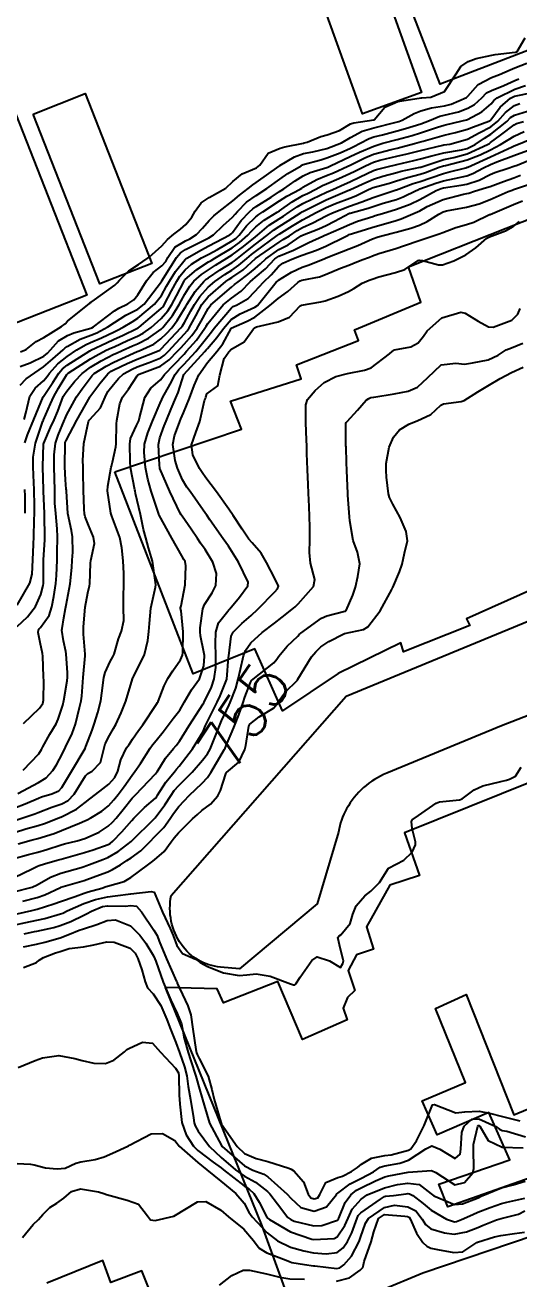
# Model space of a CAD drawing. Header units: metres. Extents: x 307586 to 320046, y 7427249 to 7434250.
# Drawn here: x 315848.6 to 315890.8, y 7432436.7 to 7432544 of the extents above; entities that cross this region are included whole.
import ezdxf
from ezdxf.enums import TextEntityAlignment as Align

# ---------------------------------------------------------------- set-up
doc = ezdxf.new("R2010")
doc.units = ezdxf.units.M
doc.header["$MEASUREMENT"] = 0
for name, color, linetype in [('Cotas', 45, 'Continuous'), ('Curvas de Nivel 1m', 11, 'Continuous'), ('Curvas de Nivel 5m', 15, 'Continuous'), ('Edificações', 30, 'Continuous'), ('Vias Primárias', 230, 'Continuous')]:
    doc.layers.add(name, color=color, linetype=linetype)
doc.styles.add('Style-STANDARD', font='STANDARD.shx')

msp = doc.modelspace()

# ---------------------------------------------------------------- linework, layer by layer
at = {"layer": 'Curvas de Nivel 1m', "flags": 128}
for points, elevation in [([(315848.16, 7432516.02), (315848.66, 7432516.24), (315849.5, 7432516.91), (315850.18, 7432517.25), (315850.77, 7432517.62), (315851.68, 7432518.21), (315851.98, 7432518.42), (315852.2, 7432518.65), (315854.06, 7432520.18), (315854.14, 7432520.25), (315854.21, 7432520.29), (315854.51, 7432520.47), (315856.23, 7432521.75), (315856.44, 7432521.94), (315856.63, 7432522.15), (315857.43, 7432522.95), (315858.25, 7432523.51), (315858.62, 7432523.76), (315859.18, 7432524.12), (315860.27, 7432525.11), (315860.74, 7432525.63), (315861.28, 7432526.09), (315861.86, 7432526.52), (315862.3, 7432526.93), (315862.82, 7432527.56), (315863.12, 7432528.07), (315863.61, 7432528.78), (315864.32, 7432529.25), (315865.73, 7432530.04), (315866.34, 7432530.6), (315867.12, 7432531.25), (315868.35, 7432531.78), (315868.63, 7432532.01), (315869.34, 7432533.02), (315870.38, 7432533.46), (315870.79, 7432533.56), (315872.38, 7432533.9), (315872.43, 7432533.91), (315872.69, 7432533.96), (315873.86, 7432534.47), (315874.39, 7432534.61), (315875.44, 7432534.97), (315876.4, 7432535.54), (315876.67, 7432535.64), (315878.4, 7432535.89), (315878.42, 7432535.89), (315879.34, 7432536.96), (315880.43, 7432537.44), (315880.77, 7432537.51), (315882.43, 7432537.77), (315882.5, 7432537.78), (315883.26, 7432537.83), (315884.44, 7432538.32), (315885.43, 7432539.81), (315885.83, 7432540.44), (315886.47, 7432540.88), (315887.13, 7432541.13), (315888.48, 7432541.43), (315888.77, 7432541.47), (315890.48, 7432541.67), (315890.54, 7432541.68), (315890.64, 7432541.74), (315891.33, 7432542.89)], 738), ([(315848.15, 7432514.78), (315848.99, 7432515.08), (315850.16, 7432515.67), (315850.47, 7432515.91), (315850.74, 7432516.21), (315851.43, 7432516.96), (315852.18, 7432517.43), (315852.73, 7432517.65), (315854.19, 7432518.05), (315854.28, 7432518.08), (315854.42, 7432518.17), (315856.21, 7432519.55), (315856.58, 7432519.77), (315857.36, 7432520.14), (315857.86, 7432520.49), (315858.22, 7432520.91), (315858.96, 7432522.12), (315859.52, 7432522.83), (315860.25, 7432523.39), (315860.59, 7432523.76), (315860.78, 7432524.09), (315861.36, 7432525), (315862.28, 7432525.54), (315862.65, 7432525.7), (315863.23, 7432526.07), (315863.75, 7432526.6), (315864.3, 7432527.26), (315864.7, 7432527.67), (315865.17, 7432528.05), (315866.32, 7432528.95), (315866.9, 7432529.45), (315867.64, 7432530.02), (315868.04, 7432530.31), (315868.34, 7432530.51), (315870.3, 7432531.93), (315870.35, 7432531.97), (315871.6, 7432532.73), (315872.37, 7432533), (315873.16, 7432533.16), (315874.38, 7432533.44), (315875.62, 7432533.92), (315876.39, 7432534.38), (315877.38, 7432534.91), (315878.4, 7432535.21), (315880.19, 7432535.65), (315880.4, 7432535.71), (315880.52, 7432535.74), (315880.81, 7432535.86), (315881.84, 7432536.42), (315882.42, 7432536.65), (315883.33, 7432536.92), (315884.42, 7432537.09), (315885.01, 7432537.23), (315886.3, 7432537.79), (315886.43, 7432537.91), (315887.3, 7432538.92), (315888.45, 7432539.51), (315889.14, 7432539.76), (315890.05, 7432540.16), (315890.46, 7432540.32), (315891.47, 7432540.73)], 739), ([(315848.48, 7432510.24), (315848.64, 7432510.79), (315848.98, 7432512.24), (315849.42, 7432512.93), (315850.13, 7432513.55), (315850.44, 7432513.92), (315850.65, 7432514.21), (315851.36, 7432515), (315852.16, 7432515.64), (315852.98, 7432516.19), (315853.72, 7432516.63), (315854.17, 7432516.83), (315855.11, 7432517.23), (315856.19, 7432517.75), (315856.46, 7432517.88), (315856.96, 7432518.14), (315857.73, 7432518.6), (315858.2, 7432518.91), (315859.63, 7432520.11), (315860.22, 7432520.86), (315860.67, 7432521.66), (315860.9, 7432522.09), (315861.42, 7432522.91), (315862.26, 7432523.94), (315862.33, 7432524.01), (315862.44, 7432524.08), (315863.59, 7432524.74), (315864.27, 7432525.1), (315866.07, 7432526.03), (315866.2, 7432526.12), (315866.29, 7432526.23), (315867.05, 7432527.27), (315867.75, 7432528.02), (315868.05, 7432528.28), (315868.32, 7432528.48), (315869.61, 7432529.27), (315870.33, 7432529.75), (315870.47, 7432529.84), (315870.69, 7432529.98), (315871.65, 7432530.66), (315872.34, 7432531.1), (315872.93, 7432531.37), (315874.36, 7432531.8), (315874.46, 7432531.84), (315874.67, 7432531.94), (315876.37, 7432532.75), (315877.16, 7432533.12), (315878.38, 7432533.64), (315879.15, 7432533.88), (315880.39, 7432534.2), (315881.68, 7432534.55), (315882.39, 7432534.78), (315883.83, 7432535.26), (315884.4, 7432535.43), (315885.95, 7432535.8), (315886.31, 7432535.88), (315886.4, 7432535.92), (315887.63, 7432536.56), (315888.43, 7432537.26), (315888.66, 7432537.53), (315888.95, 7432537.76), (315890.44, 7432538.5), (315891.37, 7432538.81)], 741), ([(315848.53, 7432508.24), (315848.77, 7432508.93), (315849.31, 7432510.23), (315850.11, 7432512.18), (315850.13, 7432512.21), (315850.93, 7432513.42), (315851.44, 7432514.21), (315851.77, 7432514.59), (315852.15, 7432514.89), (315854.1, 7432516.11), (315854.16, 7432516.15), (315854.2, 7432516.17), (315855.53, 7432516.8), (315856.18, 7432517.11), (315856.89, 7432517.43), (315858.19, 7432518.05), (315858.24, 7432518.08), (315858.32, 7432518.13), (315860.21, 7432519.73), (315860.39, 7432519.92), (315860.49, 7432520.1), (315861.08, 7432521.24), (315861.53, 7432522.09), (315861.8, 7432522.52), (315862.25, 7432523.05), (315862.8, 7432523.53), (315863.66, 7432524.07), (315864.05, 7432524.28), (315864.27, 7432524.4), (315865.01, 7432524.79), (315866.28, 7432525.52), (315866.58, 7432525.73), (315866.87, 7432526.02), (315867.51, 7432526.81), (315868.31, 7432527.59), (315868.55, 7432527.77), (315868.9, 7432528), (315870.32, 7432528.94), (315870.95, 7432529.35), (315872.09, 7432529.96), (315872.24, 7432530.05), (315872.33, 7432530.11), (315873.5, 7432530.79), (315874.35, 7432531.13), (315874.93, 7432531.35), (315876.17, 7432531.91), (315876.36, 7432532.01), (315877.63, 7432532.64), (315878.37, 7432532.94), (315879.86, 7432533.35), (315880.38, 7432533.47), (315880.69, 7432533.55), (315881.87, 7432533.85), (315882.27, 7432533.96), (315882.38, 7432533.99), (315882.61, 7432534.06), (315884.39, 7432534.57), (315885.38, 7432534.79), (315886.4, 7432535.08), (315886.9, 7432535.29), (315888.22, 7432535.77), (315888.35, 7432535.82), (315888.4, 7432535.88), (315889.2, 7432536.98), (315890.09, 7432537.75), (315890.43, 7432537.9), (315891.95, 7432538.21)], 742), ([(315847.88, 7432492.52), (315848.78, 7432493.35), (315849.46, 7432494.23), (315849.91, 7432495.26), (315850.11, 7432496.03), (315850.14, 7432496.22), (315850.13, 7432498.04), (315850.14, 7432498.22), (315850.24, 7432499.95), (315850.25, 7432500.22), (315850.23, 7432501.98), (315850.22, 7432502.22), (315850.15, 7432504.09), (315850.15, 7432504.22), (315850.08, 7432506.18), (315850.08, 7432506.22), (315850.15, 7432508.14), (315850.17, 7432508.22), (315850.75, 7432509.55), (315851.04, 7432510.21), (315851.35, 7432510.96), (315851.83, 7432512.2), (315851.93, 7432512.39), (315852.12, 7432512.67), (315852.81, 7432513.51), (315853.44, 7432514.18), (315854.15, 7432514.71), (315855.07, 7432515.25), (315856.16, 7432515.82), (315856.38, 7432515.92), (315856.86, 7432516.14), (315857.76, 7432516.54), (315858.17, 7432516.72), (315859.11, 7432517.19), (315860.19, 7432517.96), (315860.26, 7432518.03), (315860.33, 7432518.1), (315861.16, 7432519.13), (315861.75, 7432520.08), (315861.91, 7432520.39), (315862.22, 7432520.98), (315862.64, 7432521.66), (315862.99, 7432522.07), (315863.66, 7432522.65), (315864.25, 7432523.06), (315864.86, 7432523.44), (315865.82, 7432524.04), (315866.27, 7432524.32), (315867.24, 7432525.05), (315868.28, 7432525.88), (315868.43, 7432526.01), (315869.43, 7432526.86), (315870.3, 7432527.42), (315870.65, 7432527.63), (315871.15, 7432527.97), (315871.83, 7432528.45), (315872.32, 7432528.73), (315873.15, 7432529.13), (315874.33, 7432529.69), (315874.87, 7432529.93), (315875.88, 7432530.38), (315876.34, 7432530.59), (315877.23, 7432531.02), (315878.36, 7432531.55), (315878.61, 7432531.64), (315879.53, 7432531.87), (315880.37, 7432532.07), (315881.81, 7432532.4), (315882.37, 7432532.54), (315883.36, 7432532.81), (315884.38, 7432533.07), (315885.89, 7432533.31), (315886.38, 7432533.44), (315887.05, 7432533.78), (315887.85, 7432534.31), (315888.39, 7432534.66), (315889.76, 7432535.75), (315890.09, 7432536.07), (315890.41, 7432536.29), (315891.53, 7432536.62)], 744), ([(315847.9, 7432494.34), (315848.96, 7432496.23), (315849.17, 7432497), (315849.22, 7432498.23), (315849.28, 7432499.54), (315849.31, 7432500.23), (315849.35, 7432501.59), (315849.37, 7432502.23), (315849.37, 7432502.86), (315849.34, 7432504.23), (315849.29, 7432505.48), (315849.26, 7432506.23), (315849.26, 7432507.02), (315849.45, 7432508.23), (315850.09, 7432510.09), (315850.13, 7432510.18), (315850.15, 7432510.22), (315850.73, 7432511.59), (315851.02, 7432512.21), (315851.42, 7432512.91), (315852.14, 7432514.09), (315852.19, 7432514.15), (315852.24, 7432514.2), (315854.16, 7432515.43), (315854.62, 7432515.7), (315855.51, 7432516.16), (315855.95, 7432516.37), (315856.17, 7432516.47), (315857.32, 7432516.99), (315858.18, 7432517.38), (315858.67, 7432517.64), (315859.34, 7432518.11), (315860.2, 7432518.87), (315860.77, 7432519.53), (315861.12, 7432520.09), (315861.5, 7432520.81), (315862.16, 7432522.08), (315862.19, 7432522.13), (315862.23, 7432522.18), (315863.25, 7432523.07), (315864.26, 7432523.72), (315864.47, 7432523.85), (315864.8, 7432524.05), (315866.27, 7432524.94), (315866.91, 7432525.39), (315867.61, 7432526.02), (315867.94, 7432526.37), (315868.29, 7432526.73), (315869.01, 7432527.3), (315870.13, 7432527.98), (315870.31, 7432528.1), (315871.41, 7432528.88), (315872.33, 7432529.4), (315872.71, 7432529.58), (315873.42, 7432529.95), (315874.01, 7432530.27), (315874.34, 7432530.41), (315875.4, 7432530.87), (315876.35, 7432531.3), (315876.77, 7432531.5), (315877.57, 7432531.9), (315878.1, 7432532.16), (315878.37, 7432532.27), (315878.91, 7432532.42), (315880.37, 7432532.77), (315881.25, 7432532.98), (315882.38, 7432533.25), (315884.29, 7432533.73), (315884.38, 7432533.75), (315884.9, 7432533.81), (315886.39, 7432534.23), (315887.41, 7432534.77), (315888.4, 7432535.29), (315888.99, 7432535.76), (315889.66, 7432536.51), (315890.42, 7432537.11), (315890.88, 7432537.28)], 743), ([(315848.4, 7432480.24), (315849.75, 7432481.63), (315849.97, 7432482), (315850.09, 7432482.22), (315850.67, 7432483.31), (315851.21, 7432484.21), (315851.4, 7432484.59), (315851.8, 7432485.81), (315851.89, 7432486.2), (315852.15, 7432487.87), (315852.19, 7432488.19), (315852.19, 7432488.55), (315852.08, 7432490.2), (315852.06, 7432490.4), (315851.86, 7432491.3), (315851.71, 7432492.2), (315851.73, 7432492.35), (315851.89, 7432493.26), (315852.02, 7432494.08), (315852.04, 7432494.2), (315852.07, 7432494.36), (315852.42, 7432496.19), (315852.56, 7432497.57), (315852.6, 7432498.19), (315852.65, 7432498.88), (315852.62, 7432500.19), (315852.52, 7432500.73), (315852.23, 7432502.2), (315852.1, 7432504.12), (315852.1, 7432504.2), (315852.09, 7432504.27), (315852.03, 7432505.07), (315851.97, 7432506.2), (315851.97, 7432506.28), (315851.99, 7432508.2), (315852, 7432508.27), (315852.08, 7432508.43), (315852.99, 7432510.19), (315854.09, 7432512.15), (315854.1, 7432512.17), (315854.97, 7432513.33), (315855.63, 7432514.16), (315855.92, 7432514.38), (315856.15, 7432514.49), (315857.28, 7432515.02), (315858.16, 7432515.4), (315859.9, 7432516.1), (315860.08, 7432516.18), (315860.17, 7432516.25), (315861.07, 7432517.2), (315861.89, 7432518.08), (315862.02, 7432518.25), (315862.2, 7432518.54), (315862.75, 7432519.53), (315863.04, 7432520.07), (315863.5, 7432520.78), (315864.23, 7432521.57), (315864.8, 7432522.05), (315865.64, 7432522.64), (315866.25, 7432523.03), (315866.84, 7432523.44), (315867.52, 7432524.02), (315867.93, 7432524.35), (315868.27, 7432524.62), (315870.13, 7432525.98), (315870.22, 7432526.05), (315870.28, 7432526.09), (315871.44, 7432526.82), (315872.3, 7432527.34), (315872.71, 7432527.55), (315873.46, 7432527.95), (315874.02, 7432528.24), (315874.32, 7432528.38), (315875.12, 7432528.73), (315876.33, 7432529.19), (315876.84, 7432529.39), (315877.88, 7432529.89), (315878.18, 7432530.04), (315878.34, 7432530.1), (315879.74, 7432530.47), (315880.34, 7432530.65), (315881.26, 7432530.94), (315882.35, 7432531.23), (315882.82, 7432531.37), (315883.99, 7432531.82), (315884.36, 7432531.95), (315884.53, 7432531.99), (315886.37, 7432532.45), (315887.48, 7432532.88), (315888.38, 7432533.31), (315889.22, 7432533.76), (315890.39, 7432534.49), (315891.24, 7432534.89)], 746), ([(315847.69, 7432477.01), (315848.58, 7432477.35), (315849.71, 7432477.84), (315849.98, 7432477.94), (315850.85, 7432478.21), (315851.45, 7432478.47), (315851.72, 7432478.76), (315852.57, 7432480.19), (315853.69, 7432482.1), (315853.72, 7432482.17), (315853.73, 7432482.19), (315853.75, 7432482.25), (315854.29, 7432483.65), (315854.48, 7432484.16), (315854.78, 7432485.18), (315855.03, 7432486.16), (315855.14, 7432486.83), (315855.29, 7432488.16), (315855.4, 7432488.59), (315855.85, 7432489.52), (315856.08, 7432489.92), (315856.18, 7432490.15), (315856.55, 7432491.46), (315856.81, 7432492.14), (315857, 7432493.03), (315856.97, 7432494.14), (315856.97, 7432495.08), (315857, 7432496.14), (315857.01, 7432497.07), (315856.96, 7432498.14), (315856.84, 7432499.26), (315856.66, 7432500.14), (315855.99, 7432501.98), (315855.93, 7432502.15), (315855.9, 7432502.24), (315855.62, 7432504.15), (315855.63, 7432504.55), (315855.92, 7432506.15), (315855.95, 7432506.25), (315856.05, 7432506.6), (315856.33, 7432507.89), (315856.35, 7432508.15), (315856.37, 7432509.87), (315856.4, 7432510.15), (315856.66, 7432511.59), (315856.89, 7432512.14), (315857.41, 7432512.85), (315858.14, 7432513.99), (315858.2, 7432514.07), (315858.32, 7432514.13), (315860.15, 7432514.81), (315860.89, 7432515.35), (315861.6, 7432516.09), (315861.87, 7432516.38), (315862.17, 7432516.7), (315862.82, 7432517.44), (315863.27, 7432518.07), (315863.61, 7432518.66), (315864.21, 7432519.75), (315864.46, 7432520.06), (315866.23, 7432521.57), (315866.48, 7432521.78), (315866.79, 7432522.02), (315867.61, 7432522.65), (315868.25, 7432523.16), (315868.7, 7432523.56), (315869.16, 7432524), (315870.27, 7432524.78), (315871.05, 7432525.2), (315872.18, 7432525.96), (315872.24, 7432526), (315872.28, 7432526.02), (315873.68, 7432526.56), (315874.3, 7432526.83), (315875.03, 7432527.2), (315876.31, 7432527.89), (315876.37, 7432527.91), (315877.9, 7432528.32), (315878.32, 7432528.46), (315879.18, 7432528.74), (315880.33, 7432529.08), (315880.89, 7432529.29), (315882.02, 7432529.84), (315882.24, 7432529.93), (315882.33, 7432529.97), (315883.7, 7432530.47), (315884.35, 7432530.66), (315885.3, 7432530.86), (315886.35, 7432531.09), (315886.86, 7432531.28), (315887.78, 7432531.78), (315888.37, 7432532.07), (315888.9, 7432532.29), (315890.37, 7432532.82), (315892.16, 7432533.5)], 748), ([(315847.95, 7432478.25), (315849.72, 7432479.19), (315850.36, 7432479.58), (315850.95, 7432480.21), (315851.24, 7432480.7), (315851.75, 7432481.65), (315852.03, 7432482.2), (315852.59, 7432483.37), (315852.88, 7432484.18), (315853.23, 7432485.61), (315853.35, 7432486.18), (315853.41, 7432486.57), (315853.54, 7432488.17), (315853.7, 7432490.02), (315853.71, 7432490.17), (315853.57, 7432491.87), (315853.55, 7432492.17), (315853.56, 7432492.49), (315853.71, 7432494.17), (315853.92, 7432495.41), (315854.08, 7432496.01), (315854.11, 7432496.17), (315854.16, 7432497.96), (315854.19, 7432498.17), (315854.5, 7432499.63), (315854.42, 7432500.17), (315853.98, 7432501.21), (315853.71, 7432501.9), (315853.65, 7432502.18), (315853.62, 7432502.56), (315853.55, 7432504.18), (315853.54, 7432505.68), (315853.53, 7432506.18), (315853.51, 7432506.72), (315853.6, 7432508.18), (315853.99, 7432510.07), (315854.03, 7432510.17), (315854.09, 7432510.25), (315855.02, 7432511.25), (315855.41, 7432512.16), (315855.65, 7432512.63), (315856.13, 7432513.25), (315856.54, 7432513.74), (315856.98, 7432514.14), (315857.72, 7432514.56), (315858.15, 7432514.75), (315859.17, 7432515.13), (315860.16, 7432515.52), (315860.5, 7432515.76), (315860.82, 7432516.09), (315861.47, 7432516.79), (315862.19, 7432517.56), (315862.43, 7432517.84), (315862.6, 7432518.08), (315863.18, 7432519.1), (315863.69, 7432520.07), (315863.9, 7432520.38), (315864.22, 7432520.73), (315865.74, 7432522.04), (315866.03, 7432522.24), (315866.24, 7432522.38), (315867.21, 7432523.06), (315868.26, 7432524.01), (315870.28, 7432525.41), (315870.63, 7432525.63), (315871.17, 7432525.97), (315871.84, 7432526.41), (315872.29, 7432526.66), (315873.18, 7432527.07), (315874.31, 7432527.66), (315874.49, 7432527.76), (315874.85, 7432527.93), (315876.32, 7432528.5), (315877.35, 7432528.87), (315878.33, 7432529.24), (315880.2, 7432529.86), (315880.3, 7432529.89), (315880.33, 7432529.9), (315881.76, 7432530.43), (315882.34, 7432530.61), (315883.26, 7432530.92), (315884.36, 7432531.3), (315884.76, 7432531.41), (315886.25, 7432531.79), (315886.36, 7432531.82), (315886.42, 7432531.84), (315888.37, 7432532.71), (315890.21, 7432533.57), (315890.38, 7432533.65), (315890.61, 7432533.74), (315891.87, 7432534.25)], 747), ([(315847.68, 7432475.93), (315848.62, 7432476.24), (315849.41, 7432476.5), (315849.69, 7432476.62), (315850.84, 7432477.06), (315851.7, 7432477.36), (315852.25, 7432477.64), (315852.76, 7432478.18), (315853.73, 7432479.74), (315853.93, 7432479.96), (315854.3, 7432480.16), (315855.02, 7432480.88), (315855.33, 7432482.15), (315855.42, 7432482.49), (315855.77, 7432483.2), (315856.12, 7432483.8), (315856.32, 7432484.14), (315856.79, 7432485.15), (315857.17, 7432486.14), (315857.32, 7432486.63), (315857.78, 7432488.13), (315857.8, 7432488.16), (315857.83, 7432488.22), (315858.78, 7432490.12), (315859.07, 7432491.32), (315859.16, 7432492.11), (315859.2, 7432492.79), (315859.33, 7432494.11), (315859.71, 7432495.9), (315859.74, 7432496.1), (315859.73, 7432496.3), (315859.46, 7432498.11), (315859.12, 7432499.27), (315858.88, 7432500.12), (315858.7, 7432500.84), (315858.42, 7432502.12), (315858.02, 7432503.91), (315857.97, 7432504.13), (315857.95, 7432504.21), (315857.57, 7432506.13), (315857.54, 7432506.65), (315857.53, 7432508.14), (315857.59, 7432508.62), (315858.09, 7432509.72), (315858.28, 7432510.13), (315858.36, 7432510.39), (315858.8, 7432512.12), (315859.32, 7432512.92), (315860.14, 7432513.64), (315860.34, 7432513.9), (315860.48, 7432514.1), (315861.3, 7432514.94), (315862.16, 7432515.84), (315862.38, 7432516.08), (315863.21, 7432517.04), (315863.95, 7432518.06), (315864.04, 7432518.22), (315864.2, 7432518.46), (315865.51, 7432520.04), (315866.22, 7432520.63), (315867.03, 7432521.22), (315867.8, 7432522.01), (315868.03, 7432522.22), (315868.24, 7432522.38), (315869.13, 7432523.12), (315869.91, 7432523.99), (315870.27, 7432524.23), (315871.51, 7432524.73), (315872.27, 7432525.11), (315872.84, 7432525.39), (315874.04, 7432525.94), (315874.21, 7432526.01), (315874.28, 7432526.05), (315875.6, 7432526.62), (315876.3, 7432526.94), (315877, 7432527.2), (315878.31, 7432527.62), (315878.51, 7432527.69), (315879.14, 7432527.88), (315880.32, 7432528.24), (315881.5, 7432528.67), (315882.33, 7432529.08), (315883.71, 7432529.83), (315884.14, 7432530.02), (315884.34, 7432530.06), (315885.86, 7432530.28), (315886.34, 7432530.37), (315887.41, 7432530.72), (315888.35, 7432531.2), (315888.75, 7432531.38), (315889.87, 7432531.75), (315890.36, 7432531.91), (315890.64, 7432532.01), (315892.37, 7432532.72)], 749), ([(315847.98, 7432473.93), (315849.07, 7432474.23), (315849.66, 7432474.4), (315851.05, 7432474.82), (315851.67, 7432475.06), (315853.21, 7432475.71), (315853.68, 7432475.89), (315853.87, 7432475.98), (315854.2, 7432476.16), (315855.12, 7432476.73), (315855.7, 7432477.19), (315856.16, 7432477.69), (315856.52, 7432478.14), (315857.03, 7432478.83), (315857.73, 7432479.82), (315857.96, 7432480.13), (315858.42, 7432480.8), (315859.26, 7432482.11), (315859.46, 7432482.4), (315859.76, 7432482.77), (315860.36, 7432483.51), (315860.81, 7432484.09), (315861.23, 7432484.65), (315861.8, 7432485.36), (315862.21, 7432486.07), (315862.79, 7432487.1), (315863.47, 7432488.06), (315863.84, 7432489.16), (315863.9, 7432490), (315863.9, 7432490.05), (315863.86, 7432490.32), (315863.56, 7432491.74), (315863.53, 7432492.06), (315863.53, 7432492.4), (315863.77, 7432494.05), (315863.91, 7432494.4), (315864.56, 7432495.4), (315864.88, 7432496.04), (315864.93, 7432497.05), (315864.61, 7432498.04), (315863.96, 7432499.11), (315863.57, 7432499.65), (315863.3, 7432500.06), (315862.76, 7432500.85), (315861.99, 7432501.96), (315861.92, 7432502.08), (315861.84, 7432502.24), (315860.94, 7432504.09), (315860.1, 7432506.05), (315860.08, 7432506.1), (315860.05, 7432506.33), (315859.97, 7432508.1), (315860.08, 7432508.68), (315860.47, 7432509.71), (315860.63, 7432510.09), (315861.06, 7432511.14), (315861.46, 7432512.09), (315861.65, 7432512.55), (315862.14, 7432514.08), (315863.94, 7432516.06), (315864.04, 7432516.19), (315864.17, 7432516.33), (315864.97, 7432517.26), (315865.52, 7432518.04), (315866.2, 7432518.81), (315866.95, 7432519.28), (315868.21, 7432519.84), (315868.44, 7432520.01), (315869.36, 7432521.13), (315870.05, 7432521.98), (315870.14, 7432522.08), (315870.24, 7432522.16), (315871.36, 7432522.86), (315872.26, 7432523.27), (315872.76, 7432523.45), (315874, 7432523.94), (315874.19, 7432524.01), (315874.26, 7432524.04), (315874.46, 7432524.13), (315876.27, 7432524.84), (315877.03, 7432525.14), (315878.28, 7432525.7), (315878.77, 7432525.88), (315879.97, 7432526.19), (315880.29, 7432526.27), (315881.54, 7432526.6), (315882.3, 7432526.87), (315882.96, 7432527.18), (315883.94, 7432527.82), (315884.31, 7432528.02), (315884.6, 7432528.1), (315886.32, 7432528.4), (315887.39, 7432528.71), (315888.33, 7432529.08), (315889.89, 7432529.75), (315890.21, 7432529.87), (315890.34, 7432529.91), (315891.7, 7432530.37)], 751), ([(315847.64, 7432472.67), (315848.86, 7432473.01), (315849.65, 7432473.23), (315850.41, 7432473.45), (315851.66, 7432473.85), (315851.93, 7432473.92), (315853.01, 7432474.18), (315853.67, 7432474.39), (315854.89, 7432474.94), (315855.68, 7432475.44), (315856.05, 7432475.78), (315856.36, 7432476.14), (315856.96, 7432476.87), (315857.71, 7432477.83), (315857.85, 7432477.98), (315858, 7432478.13), (315859.73, 7432479.91), (315859.81, 7432480.02), (315859.86, 7432480.1), (315860.57, 7432481.26), (315861.26, 7432482.08), (315861.49, 7432482.34), (315861.76, 7432482.72), (315862.61, 7432484.07), (315863.8, 7432485.92), (315863.85, 7432486), (315863.87, 7432486.05), (315864.51, 7432487.35), (315864.74, 7432488.04), (315864.87, 7432489.01), (315864.88, 7432490.04), (315864.84, 7432491.06), (315864.87, 7432492.04), (315865.1, 7432492.83), (315865.9, 7432493.85), (315866, 7432493.94), (315866.08, 7432494.03), (315866.89, 7432495.04), (315867.61, 7432496.01), (315867.63, 7432496.31), (315866.82, 7432498.02), (315865.97, 7432499.39), (315865.51, 7432500.03), (315864.37, 7432501.66), (315864.1, 7432502.05), (315864, 7432502.2), (315862.68, 7432504.07), (315862.41, 7432504.46), (315862.03, 7432505.07), (315861.59, 7432506.08), (315861.4, 7432506.74), (315861.2, 7432508.09), (315861.33, 7432508.84), (315861.81, 7432510.08), (315861.89, 7432510.29), (315862.1, 7432510.82), (315862.63, 7432512.07), (315863.03, 7432513.16), (315863.42, 7432514.06), (315864.15, 7432515.12), (315864.97, 7432516.05), (315865.48, 7432516.73), (315866.18, 7432518.03), (315866.19, 7432518.05), (315867.55, 7432518.66), (315868.2, 7432519.01), (315869.5, 7432519.99), (315870.22, 7432520.59), (315871.02, 7432521.18), (315871.9, 7432521.96), (315872.1, 7432522.11), (315872.24, 7432522.16), (315873.73, 7432522.46), (315874.25, 7432522.64), (315875.53, 7432523.19), (315876.26, 7432523.46), (315876.58, 7432523.58), (315877.35, 7432523.9), (315878.02, 7432524.14), (315878.27, 7432524.24), (315878.83, 7432524.44), (315880.27, 7432524.88), (315881, 7432525.12), (315882.28, 7432525.57), (315883.12, 7432525.83), (315883.99, 7432526.12), (315884.29, 7432526.25), (315885.41, 7432526.68), (315886.3, 7432526.92), (315886.95, 7432527.14), (315888.28, 7432527.77), (315888.3, 7432527.78), (315888.33, 7432527.79), (315890.32, 7432528.64), (315891.1, 7432528.95)], 752), ([(315847.62, 7432471.05), (315849.18, 7432471.78), (315849.63, 7432472.01), (315849.78, 7432472.07), (315850.21, 7432472.21), (315851.32, 7432472.52), (315851.64, 7432472.62), (315852.86, 7432472.96), (315853.65, 7432473.18), (315854.39, 7432473.42), (315855.66, 7432473.87), (315855.85, 7432473.96), (315856.06, 7432474.15), (315856.84, 7432474.97), (315857.68, 7432475.94), (315857.86, 7432476.13), (315858.78, 7432477.03), (315859.71, 7432477.85), (315859.83, 7432477.98), (315859.9, 7432478.1), (315860.61, 7432479.2), (315861.33, 7432480.08), (315861.51, 7432480.31), (315861.74, 7432480.58), (315862.89, 7432482.06), (315863.78, 7432483.55), (315863.93, 7432483.9), (315864, 7432484.05), (315864.6, 7432485.24), (315864.99, 7432486.04), (315865.25, 7432486.6), (315865.83, 7432488.03), (315865.97, 7432489.91), (315865.98, 7432490.03), (315866.2, 7432491.69), (315866.36, 7432492.03), (315867.11, 7432492.79), (315867.89, 7432493.47), (315868.48, 7432494), (315869.92, 7432495.48), (315870.16, 7432495.74), (315870.23, 7432495.98), (315869.93, 7432496.64), (315869.22, 7432497.99), (315868.76, 7432498.8), (315867.97, 7432499.7), (315867.71, 7432500.01), (315867.13, 7432500.87), (315866.37, 7432502.03), (315866, 7432502.56), (315864.94, 7432504.04), (315864.03, 7432505.25), (315863.7, 7432505.71), (315863.47, 7432506.06), (315862.92, 7432507.21), (315862.79, 7432508.07), (315863.16, 7432509.14), (315863.52, 7432510.06), (315863.92, 7432511.86), (315863.98, 7432512.05), (315864.01, 7432512.16), (315864.12, 7432512.43), (315865.04, 7432513.13), (315865.22, 7432514.04), (315865.59, 7432515.46), (315866, 7432516.03), (315866.07, 7432516.13), (315866.17, 7432516.23), (315867.29, 7432516.9), (315868.1, 7432518.01), (315868.15, 7432518.05), (315868.19, 7432518.08), (315868.36, 7432518.17), (315870.2, 7432518.59), (315871.17, 7432519), (315872.1, 7432519.96), (315872.16, 7432520.01), (315872.21, 7432520.03), (315873.85, 7432520.31), (315874.22, 7432520.4), (315875.35, 7432520.8), (315876.23, 7432521.2), (315876.69, 7432521.45), (315877.4, 7432521.9), (315877.98, 7432522.16), (315878.25, 7432522.26), (315878.83, 7432522.46), (315880.25, 7432522.82), (315881.04, 7432523.07), (315882.19, 7432523.84), (315882.24, 7432523.86), (315882.26, 7432523.87), (315882.3, 7432523.88), (315882.54, 7432523.84), (315883.91, 7432523.47), (315884.26, 7432523.47), (315885.23, 7432523.81), (315886.27, 7432524.34), (315887.12, 7432524.93), (315888.05, 7432525.77), (315888.21, 7432525.85), (315888.28, 7432525.88), (315889.66, 7432526.38), (315890.3, 7432526.75), (315890.86, 7432527.18)], 753), ([(315847.61, 7432469.82), (315849.18, 7432470.23), (315849.61, 7432470.42), (315850.75, 7432471.08), (315851.63, 7432471.41), (315853.37, 7432471.91), (315853.63, 7432471.99), (315853.76, 7432472.04), (315854.08, 7432472.17), (315855.21, 7432472.59), (315855.64, 7432472.76), (315856.52, 7432473.27), (315857.63, 7432474.13), (315857.65, 7432474.15), (315857.66, 7432474.17), (315859.63, 7432476.1), (315859.66, 7432476.13), (315859.68, 7432476.16), (315860.52, 7432477.27), (315861.05, 7432478.09), (315861.32, 7432478.48), (315861.72, 7432478.93), (315862.85, 7432480.06), (315863.75, 7432481.08), (315864.17, 7432481.63), (315864.4, 7432482.04), (315864.79, 7432483.02), (315865.18, 7432484.04), (315865.36, 7432484.46), (315865.8, 7432485.35), (315866.01, 7432485.82), (315866.1, 7432486.03), (315866.59, 7432487.26), (315866.8, 7432488.02), (315866.98, 7432488.88), (315867.25, 7432490.02), (315867.41, 7432490.47), (315867.86, 7432491.13), (315868.84, 7432492), (315869.89, 7432492.82), (315870.55, 7432493.32), (315871.39, 7432493.97), (315871.66, 7432494.21), (315871.91, 7432494.47), (315873.22, 7432495.94), (315873.33, 7432496.54), (315872.97, 7432497.94), (315872.89, 7432498.87), (315872.92, 7432499.95), (315872.92, 7432501.02), (315872.88, 7432501.95), (315872.85, 7432502.79), (315872.8, 7432503.95), (315872.77, 7432504.69), (315872.72, 7432505.95), (315872.67, 7432507.34), (315872.65, 7432507.95), (315872.63, 7432508.5), (315872.57, 7432509.95), (315872.58, 7432511.49), (315872.73, 7432511.95), (315873.36, 7432512.72), (315874.14, 7432513.41), (315875.14, 7432513.93), (315876.15, 7432514.19), (315877.59, 7432514.45), (315878.15, 7432514.67), (315879.74, 7432515.87), (315879.96, 7432516.07), (315880.17, 7432516.19), (315881.56, 7432516.46), (315882.18, 7432516.8), (315882.64, 7432517.38), (315882.96, 7432517.83), (315884.2, 7432518.95), (315885.84, 7432519.43), (315886.21, 7432519.33), (315887.32, 7432518.66), (315888.2, 7432518.18), (315888.59, 7432518.15), (315890.2, 7432518.73), (315890.69, 7432519.25), (315890.91, 7432519.73)], 754), ([(315847.89, 7432467.94), (315849.13, 7432468.23), (315849.59, 7432468.35), (315851.01, 7432468.8), (315851.6, 7432469), (315852.84, 7432469.41), (315853.61, 7432469.71), (315853.95, 7432469.83), (315855.13, 7432470.15), (315855.49, 7432470.27), (315855.61, 7432470.31), (315857.03, 7432470.72), (315857.62, 7432471.05), (315859.03, 7432472.11), (315859.37, 7432472.37), (315859.64, 7432472.57), (315860.47, 7432473.28), (315861.07, 7432474.09), (315861.32, 7432474.43), (315861.67, 7432474.87), (315862.89, 7432476.06), (315863.3, 7432476.44), (315863.69, 7432476.77), (315864.42, 7432477.33), (315865.04, 7432478.04), (315865.27, 7432478.48), (315865.73, 7432479.91), (315865.76, 7432480), (315865.8, 7432480.03), (315866.85, 7432480.92), (315867.36, 7432482.01), (315867.44, 7432482.34), (315867.71, 7432484.01), (315867.73, 7432484.07), (315867.78, 7432484.18), (315868.58, 7432484.79), (315869.8, 7432485.54), (315870.01, 7432485.77), (315870.13, 7432485.98), (315870.84, 7432486.94), (315871.83, 7432487.92), (315871.86, 7432487.94), (315871.87, 7432487.96), (315871.9, 7432488.02), (315873.07, 7432489.94), (315873.42, 7432490.37), (315873.87, 7432490.79), (315874.55, 7432491.25), (315875.83, 7432491.91), (315875.87, 7432491.92), (315877.51, 7432492.27), (315877.89, 7432492.5), (315878.93, 7432493.87), (315879.92, 7432495.69), (315879.97, 7432495.81), (315880, 7432495.86), (315880.59, 7432497.21), (315880.8, 7432497.85), (315881.02, 7432498.79), (315881.27, 7432499.85), (315881.16, 7432500.67), (315880.64, 7432501.85), (315880.01, 7432503), (315879.72, 7432503.57), (315879.65, 7432503.87), (315879.48, 7432505.31), (315879.44, 7432505.87), (315879.45, 7432506.47), (315879.7, 7432507.87), (315880.08, 7432508.74), (315880.59, 7432509.36), (315881.37, 7432509.85), (315881.88, 7432510.05), (315882.1, 7432510.13), (315883.25, 7432510.68), (315884.12, 7432511.47), (315884.34, 7432511.59), (315885.86, 7432511.79), (315886.12, 7432511.88), (315887.29, 7432512.62), (315888.14, 7432513.12), (315889.18, 7432513.75), (315890.15, 7432514.26), (315891.16, 7432514.73)], 756), ([(315848.56, 7432502.24), (315848.57, 7432503.69), (315848.55, 7432504.24)], 742), ([(315847.57, 7432466.96), (315848.62, 7432467.19), (315849.58, 7432467.39), (315850.25, 7432467.55), (315851.59, 7432467.93), (315851.78, 7432468.01), (315852.17, 7432468.19), (315853.6, 7432468.82), (315854.58, 7432469.18), (315855.61, 7432469.4), (315856.28, 7432469.47), (315857.61, 7432469.64), (315859.36, 7432469.85), (315859.61, 7432469.79), (315860.31, 7432468.09), (315860.96, 7432466.69), (315861.22, 7432466.08), (315861.55, 7432465.22), (315862.02, 7432464.55), (315863.13, 7432464.06), (315863.39, 7432463.9), (315863.54, 7432463.78), (315864.16, 7432463.42), (315865.53, 7432462.88), (315866.88, 7432462.66), (315867.53, 7432462.73), (315868.34, 7432462.81), (315869.53, 7432462.61), (315871.26, 7432461.96), (315871.52, 7432461.86), (315871.62, 7432461.86), (315871.71, 7432461.96), (315872.1, 7432462.52), (315873.1, 7432463.94), (315873.55, 7432464.27), (315874.61, 7432463.92), (315875.54, 7432463.36), (315875.75, 7432463.7), (315875.8, 7432463.91), (315875.55, 7432464.91), (315875.3, 7432465.91), (315875.43, 7432466.05), (315875.57, 7432466.14), (315876.36, 7432467.12), (315876.6, 7432467.9), (315876.87, 7432468.63), (315877.61, 7432469.47), (315878.13, 7432469.88), (315878.87, 7432470.62), (315879.64, 7432471.86), (315880.96, 7432472.53), (315881.66, 7432473.23), (315881.94, 7432473.84), (315881.94, 7432474.11), (315881.68, 7432475.25), (315881.6, 7432475.84), (315881.62, 7432475.9), (315881.68, 7432475.97), (315882.22, 7432476.36), (315883.71, 7432477.41), (315884, 7432477.52), (315885.71, 7432477.69), (315885.79, 7432477.71), (315885.93, 7432477.79), (315886.96, 7432478.54), (315887.72, 7432478.9), (315889.24, 7432479.26), (315889.73, 7432479.39), (315889.99, 7432479.47), (315890.51, 7432479.73), (315890.98, 7432480.49)], 757), ([(315848.49, 7432466.24), (315849.36, 7432466.43), (315849.57, 7432466.47), (315851.01, 7432466.77), (315851.57, 7432466.93), (315852.47, 7432467.29), (315853.59, 7432467.83), (315853.82, 7432467.94), (315854.24, 7432468.16), (315855.19, 7432468.56), (315855.6, 7432468.63), (315857.13, 7432468.61), (315857.6, 7432468.64), (315858.08, 7432468.6), (315858.51, 7432468.12), (315859.57, 7432466.55), (315859.85, 7432466.1), (315860.04, 7432465.61), (315860.65, 7432464.09), (315861.52, 7432462.16), (315861.55, 7432462.11), (315861.57, 7432462.08), (315861.58, 7432462.02), (315862.49, 7432460.07), (315862.73, 7432459.31), (315862.91, 7432458.06), (315863.16, 7432456.34), (315863.23, 7432456.05), (315863.28, 7432455.89), (315863.44, 7432455.56), (315864.22, 7432454.04), (315864.54, 7432452.92), (315864.74, 7432452.04), (315865.3, 7432450.11), (315865.32, 7432450.03), (315865.37, 7432449.94), (315866.69, 7432448.02), (315867.34, 7432447.42), (315868.34, 7432446.99), (315869.33, 7432446.75), (315871.12, 7432446.17), (315871.32, 7432446.09), (315871.56, 7432445.96), (315872.38, 7432445.01), (315872.77, 7432443.94), (315873, 7432443.63), (315873.3, 7432443.54), (315873.59, 7432443.64), (315873.76, 7432443.93), (315874.28, 7432444.96), (315875.32, 7432445.37), (315875.72, 7432445.5), (315876.49, 7432445.9), (315876.99, 7432446.23), (315877.33, 7432446.52), (315878.2, 7432447.02), (315879.34, 7432447.25), (315879.88, 7432447.32), (315881.35, 7432447.71), (315881.56, 7432447.84), (315882.04, 7432448.51), (315882.7, 7432449.82), (315883.4, 7432451.6), (315883.58, 7432451.63), (315885.39, 7432450.9), (315886.17, 7432451.01), (315887.39, 7432451.06), (315888.27, 7432450.87), (315889.39, 7432450.6), (315890.87, 7432450.23)], 758), ([(315848.43, 7432465.12), (315849.55, 7432465.35), (315850.25, 7432465.52), (315851.56, 7432465.9), (315852.35, 7432466.19), (315853.2, 7432466.55), (315853.57, 7432466.67), (315854.7, 7432467.04), (315855.58, 7432467.38), (315856.29, 7432467.43), (315857.57, 7432466.91), (315858.39, 7432466.12), (315858.88, 7432465.43), (315859.55, 7432464.35), (315859.67, 7432464.1), (315859.75, 7432463.88), (315860.38, 7432462.09), (315861.04, 7432460.55), (315861.27, 7432460.08), (315861.49, 7432459.62), (315861.94, 7432458.53), (315862.04, 7432458.07), (315862.15, 7432457.38), (315862.51, 7432456.06), (315862.74, 7432455.36), (315863.17, 7432454.05), (315863.22, 7432453.85), (315863.41, 7432453.14), (315863.75, 7432452.05), (315863.88, 7432451.56), (315864.34, 7432450.04), (315865.35, 7432448.12), (315865.43, 7432448.03), (315867.33, 7432446.38), (315868.04, 7432446), (315868.98, 7432445.65), (315869.32, 7432445.44), (315870.97, 7432443.96), (315871.3, 7432443.61), (315872.16, 7432442.82), (315873.29, 7432442.5), (315874.35, 7432442.87), (315875.19, 7432443.91), (315875.23, 7432443.98), (315875.3, 7432444.04), (315876.37, 7432444.84), (315877.32, 7432445.32), (315878.35, 7432445.87), (315878.94, 7432446.25), (315879.33, 7432446.37), (315880.6, 7432446.59), (315881.34, 7432446.85), (315882.84, 7432447.82), (315883.36, 7432448.09), (315884.04, 7432447.8), (315885.34, 7432447), (315885.76, 7432447.37), (315885.83, 7432447.79), (315885.92, 7432449.23), (315886.11, 7432449.78), (315886.77, 7432450.38), (315887.38, 7432450.4), (315888.83, 7432449.75), (315889.15, 7432449.52), (315889.37, 7432449.41), (315889.77, 7432449.34), (315891.36, 7432448.86)], 759), ([(315847.97, 7432454.78), (315849.43, 7432455.38), (315850.04, 7432455.61), (315851.44, 7432455.81), (315852.81, 7432455.56), (315853.44, 7432455.38), (315854.43, 7432455.17), (315855.43, 7432455.13), (315856.16, 7432455.42), (315857.06, 7432456.13), (315857.26, 7432456.32), (315857.45, 7432456.43), (315858.6, 7432456.96), (315859.45, 7432456.87), (315860.15, 7432456.09), (315861.43, 7432454.74), (315861.67, 7432454.32), (315861.72, 7432454.08), (315861.73, 7432452.4), (315861.77, 7432452.07), (315861.81, 7432451.66), (315861.96, 7432450.07), (315862.34, 7432449.04), (315862.97, 7432448.06), (315863.35, 7432447.68), (315864.66, 7432446.7), (315865.33, 7432446.21), (315865.54, 7432446.03), (315867.31, 7432444.67), (315867.7, 7432444.4), (315868.14, 7432444), (315868.57, 7432443.27), (315869.23, 7432441.98), (315869.28, 7432441.92), (315869.48, 7432441.78), (315871.26, 7432440.74), (315873.09, 7432440.09), (315873.26, 7432440.08), (315875.01, 7432440.16), (315875.26, 7432440.29), (315875.91, 7432441.26), (315876.18, 7432441.9), (315876.53, 7432442.66), (315877.3, 7432443.52), (315877.83, 7432443.88), (315879.31, 7432444.5), (315880.4, 7432444.77), (315881.31, 7432444.89), (315882.27, 7432444.78), (315883.3, 7432443.99), (315883.52, 7432443.81), (315885.3, 7432443.06), (315885.97, 7432443.11), (315887.3, 7432443.65), (315887.58, 7432443.77), (315889.31, 7432444.5), (315890.31, 7432444.74), (315891.32, 7432445.06)], 761), ([(315847.33, 7432446.6), (315849.02, 7432446.53), (315849.33, 7432446.47), (315850.32, 7432446.21), (315851.32, 7432446.12), (315852, 7432446.19), (315852.91, 7432446.59), (315853.33, 7432446.71), (315854.56, 7432446.93), (315855.34, 7432447.15), (315856.04, 7432447.45), (315857.35, 7432448.05), (315857.4, 7432448.08), (315857.49, 7432448.13), (315859.36, 7432449.1), (315860.32, 7432449.13), (315861.36, 7432448.55), (315861.56, 7432448.29), (315861.73, 7432448.07), (315863.33, 7432446.67), (315864.1, 7432446.04), (315865.31, 7432445.07), (315866.58, 7432444.02), (315867.29, 7432443.17), (315867.71, 7432442.42), (315867.99, 7432442), (315869.26, 7432440.65), (315870.16, 7432439.97), (315871.25, 7432439.43), (315872.39, 7432439.09), (315873.24, 7432438.94), (315874.32, 7432438.84), (315875.24, 7432438.96), (315875.78, 7432439.37), (315876.14, 7432439.9), (315876.51, 7432440.65), (315876.96, 7432441.89), (315877.06, 7432442.12), (315877.29, 7432442.35), (315878.97, 7432443.53), (315879.3, 7432443.75), (315879.38, 7432443.78), (315880.08, 7432443.85), (315881.16, 7432443.99), (315881.3, 7432444.01), (315881.45, 7432443.99), (315881.71, 7432443.83), (315882.62, 7432443.14), (315883.29, 7432442.57), (315884.61, 7432441.8), (315885.28, 7432441.58), (315885.47, 7432441.6), (315885.89, 7432441.78), (315886.85, 7432442.21), (315887.29, 7432442.4), (315888.34, 7432442.81), (315889.3, 7432443.15), (315889.76, 7432443.27), (315891.3, 7432443.62)], 762), ([(315848.34, 7432440.23), (315849.26, 7432441.36), (315849.7, 7432441.78), (315850.09, 7432442.21), (315850.69, 7432442.8), (315851.29, 7432443.19), (315851.87, 7432443.61), (315852.53, 7432444.18), (315853.31, 7432444.4), (315854.85, 7432444.15), (315855.3, 7432444), (315855.52, 7432443.93), (315857.3, 7432443.44), (315858.26, 7432443.09), (315859.04, 7432442.1), (315859.28, 7432441.76), (315859.68, 7432441.69), (315861.28, 7432442.08), (315863.3, 7432443.3), (315864.03, 7432443.31), (315865.29, 7432442.58), (315865.97, 7432442.02), (315867.27, 7432440.95), (315868.1, 7432440), (315868.59, 7432439.33), (315869.24, 7432438.92), (315870.89, 7432438.31), (315871.23, 7432438.15), (315871.39, 7432438.11), (315872.45, 7432437.94), (315873.23, 7432437.82), (315873.35, 7432437.81), (315875.23, 7432437.6), (315875.48, 7432437.65), (315875.82, 7432437.9), (315876.48, 7432438.66), (315877.13, 7432439.89), (315877.17, 7432439.98), (315877.26, 7432440.23), (315877.68, 7432441.48), (315877.94, 7432441.88), (315879.29, 7432442.82), (315880.15, 7432443), (315881.29, 7432442.88), (315881.99, 7432442.53), (315882.53, 7432441.82), (315882.81, 7432441.36), (315883.27, 7432440.99), (315884.43, 7432440.63), (315885.26, 7432440.54), (315886.32, 7432440.73), (315887.27, 7432441.1), (315887.75, 7432441.29), (315888.89, 7432441.75), (315889.28, 7432441.88), (315890.77, 7432442.24), (315891.29, 7432442.52)], 763), ([(315875.21, 7432436.5), (315876.32, 7432436.8), (315877.23, 7432437.44), (315877.45, 7432437.67), (315877.5, 7432437.89), (315877.55, 7432438.2), (315878.16, 7432439.88), (315878.4, 7432440.74), (315878.78, 7432441.87), (315879.29, 7432442.2), (315881.05, 7432442.07), (315881.28, 7432442.03), (315881.41, 7432441.97), (315881.49, 7432441.84), (315882.03, 7432440.6), (315882.58, 7432439.82), (315882.92, 7432439.49), (315883.25, 7432439.34), (315883.82, 7432439.23), (315885.24, 7432438.96), (315886, 7432439.03), (315887.12, 7432439.77), (315887.21, 7432439.82), (315887.25, 7432439.83), (315888.72, 7432440.29), (315889.26, 7432440.42), (315890.42, 7432440.58), (315891.27, 7432440.71)], 764), ([(315865.2, 7432436.15), (315866.24, 7432437), (315867.22, 7432437.46), (315867.77, 7432437.46), (315869.22, 7432437.12), (315870.34, 7432436.84), (315871.21, 7432436.71), (315872.47, 7432436.68)], 764)]:
    msp.add_lwpolyline(points, dxfattribs=dict(at, elevation=elevation))
at = {"layer": 'Curvas de Nivel 5m', "flags": 128}
for points, elevation in [([(315848.13, 7432513.18), (315848.65, 7432513.73), (315849.39, 7432514.23), (315850.15, 7432514.75), (315850.93, 7432515.44), (315851.81, 7432516.2), (315852, 7432516.37), (315852.17, 7432516.49), (315853.26, 7432517.11), (315854.18, 7432517.46), (315854.69, 7432517.66), (315855.63, 7432518.16), (315856.2, 7432518.53), (315857.19, 7432519.16), (315858.21, 7432519.68), (315858.75, 7432520.12), (315860.23, 7432522.05), (315860.25, 7432522.08), (315860.26, 7432522.1), (315861.02, 7432523.32), (315861.52, 7432524.09), (315861.85, 7432524.51), (315862.27, 7432524.79), (315863.13, 7432525.21), (315864.28, 7432525.79), (315864.68, 7432526.05), (315865.49, 7432526.84), (315866.31, 7432527.56), (315866.54, 7432527.8), (315866.73, 7432528.03), (315867.51, 7432528.83), (315868.33, 7432529.41), (315869.25, 7432530), (315870.34, 7432530.81), (315871.02, 7432531.3), (315872.17, 7432531.96), (315872.29, 7432532.02), (315872.35, 7432532.05), (315873.85, 7432532.47), (315874.37, 7432532.62), (315875.52, 7432533.06), (315876.38, 7432533.47), (315876.68, 7432533.61), (315877.23, 7432533.9), (315877.98, 7432534.3), (315878.39, 7432534.44), (315879.13, 7432534.61), (315880.39, 7432534.95), (315881.1, 7432535.15), (315882.4, 7432535.55), (315883.14, 7432535.83), (315884.04, 7432536.2), (315884.41, 7432536.29), (315885.64, 7432536.58), (315886.42, 7432536.87), (315887.01, 7432537.2), (315887.63, 7432537.78), (315888.02, 7432538.19), (315888.44, 7432538.4), (315889.51, 7432538.82), (315890.45, 7432539.25), (315890.8, 7432539.38)], 740), ([(315848.44, 7432484.24), (315849.8, 7432485.55), (315850.07, 7432485.95), (315850.13, 7432486.22), (315850.16, 7432487.89), (315850.15, 7432488.22), (315850.08, 7432489.99), (315850.06, 7432490.22), (315849.86, 7432491.15), (315849.67, 7432492.02), (315849.7, 7432492.22), (315849.77, 7432492.32), (315849.88, 7432492.44), (315850.62, 7432493.48), (315850.86, 7432494.21), (315851.03, 7432495.09), (315851.2, 7432496.21), (315851.24, 7432496.9), (315851.3, 7432498.21), (315851.32, 7432498.84), (315851.34, 7432500.21), (315851.31, 7432500.88), (315851.18, 7432502.21), (315851.12, 7432503.09), (315851.1, 7432504.21), (315851.07, 7432505.17), (315851.05, 7432506.21), (315851.05, 7432507.22), (315851.16, 7432508.21), (315851.38, 7432508.91), (315851.93, 7432510.2), (315851.98, 7432510.32), (315852.1, 7432510.6), (315852.97, 7432512.19), (315853.44, 7432512.86), (315854.14, 7432513.78), (315854.3, 7432514.01), (315854.48, 7432514.17), (315855.5, 7432514.81), (315856.15, 7432515.15), (315856.83, 7432515.47), (315858.16, 7432516.07), (315858.31, 7432516.13), (315859.58, 7432516.7), (315860.18, 7432517.13), (315860.67, 7432517.61), (315861.11, 7432518.09), (315861.58, 7432518.7), (315862.21, 7432519.74), (315862.33, 7432519.96), (315862.39, 7432520.08), (315863.1, 7432521.2), (315863.85, 7432522.06), (315864.06, 7432522.24), (315864.24, 7432522.37), (315865.25, 7432523.04), (315866.26, 7432523.67), (315866.47, 7432523.82), (315866.73, 7432524.03), (315867.58, 7432524.7), (315868.28, 7432525.24), (315869.24, 7432526), (315869.82, 7432526.45), (315870.29, 7432526.77), (315871.05, 7432527.23), (315872.17, 7432527.96), (315872.25, 7432528.02), (315872.31, 7432528.05), (315873.58, 7432528.68), (315874.32, 7432529.03), (315876.3, 7432529.88), (315876.33, 7432529.89), (315876.39, 7432529.91), (315877.7, 7432530.53), (315878.35, 7432530.8), (315879.17, 7432531.06), (315880.36, 7432531.38), (315880.74, 7432531.48), (315882.36, 7432531.82), (315882.4, 7432531.84), (315884.37, 7432532.48), (315885.23, 7432532.66), (315886.37, 7432532.97), (315888.12, 7432533.77), (315888.29, 7432533.87), (315888.38, 7432533.94), (315889.22, 7432534.58), (315890.4, 7432535.47), (315890.58, 7432535.56), (315891.19, 7432535.73)], 745), ([(315847.67, 7432474.9), (315848.64, 7432475.2), (315849.68, 7432475.49), (315850.22, 7432475.67), (315851.59, 7432476.2), (315851.66, 7432476.22), (315851.68, 7432476.24), (315852.97, 7432476.9), (315853.7, 7432477.47), (315854.09, 7432477.78), (315854.59, 7432478.16), (315855.22, 7432478.65), (315855.72, 7432479.04), (315856.25, 7432479.62), (315856.5, 7432480.14), (315856.76, 7432481.12), (315857.25, 7432482.14), (315857.46, 7432482.44), (315857.76, 7432482.9), (315858.27, 7432483.62), (315858.62, 7432484.12), (315859.8, 7432485.89), (315859.89, 7432486.01), (315859.94, 7432486.1), (315860.46, 7432487.46), (315860.77, 7432488.09), (315861.19, 7432488.73), (315861.85, 7432489.68), (315862.02, 7432490.08), (315862.05, 7432490.27), (315862.09, 7432492.08), (315861.9, 7432493.88), (315861.86, 7432494.08), (315861.86, 7432494.12), (315861.9, 7432494.29), (315862.25, 7432496.08), (315862.31, 7432497.71), (315862.24, 7432498.08), (315862.15, 7432498.27), (315861.96, 7432498.58), (315861.12, 7432500.09), (315860.04, 7432502.05), (315860.01, 7432502.1), (315859.99, 7432502.15), (315859.36, 7432504.11), (315859.05, 7432505.14), (315858.87, 7432506.12), (315858.75, 7432507.43), (315858.79, 7432508.12), (315859.06, 7432509.09), (315859.46, 7432510.11), (315860.11, 7432511.63), (315860.25, 7432511.96), (315860.32, 7432512.1), (315860.96, 7432513.26), (315861.39, 7432514.09), (315861.72, 7432514.51), (315862.15, 7432514.96), (315863.16, 7432516.07), (315863.62, 7432516.62), (315864.18, 7432517.33), (315864.5, 7432517.74), (315864.74, 7432518.05), (315866.21, 7432519.8), (315866.34, 7432519.9), (315866.64, 7432520.03), (315867.64, 7432520.59), (315868.22, 7432521.19), (315868.95, 7432522), (315869.6, 7432522.63), (315870.25, 7432523.33), (315870.61, 7432523.63), (315871.38, 7432523.97), (315872.02, 7432524.21), (315872.27, 7432524.29), (315873.49, 7432524.72), (315874.27, 7432525.06), (315875.96, 7432525.91), (315876.18, 7432526.02), (315876.29, 7432526.06), (315877.68, 7432526.51), (315878.29, 7432526.69), (315879.22, 7432526.95), (315880.3, 7432527.26), (315880.74, 7432527.42), (315881.71, 7432527.85), (315882.13, 7432528.02), (315882.32, 7432528.11), (315882.95, 7432528.46), (315884.33, 7432529.06), (315886.05, 7432529.51), (315886.33, 7432529.57), (315886.5, 7432529.62), (315887.01, 7432529.78), (315888.03, 7432530.08), (315888.34, 7432530.19), (315889.48, 7432530.62), (315890.35, 7432530.91), (315890.94, 7432531.14)], 750), ([(315848.38, 7432469.02), (315849.6, 7432469.34), (315850.25, 7432469.57), (315851.59, 7432470.2), (315851.61, 7432470.21), (315851.63, 7432470.22), (315853.62, 7432470.8), (315854.62, 7432471.16), (315855.63, 7432471.53), (315856.05, 7432471.72), (315856.72, 7432472.14), (315857.27, 7432472.5), (315857.64, 7432472.74), (315858.45, 7432473.32), (315859.23, 7432474.11), (315859.67, 7432474.55), (315860.43, 7432475.33), (315860.97, 7432476.09), (315861.25, 7432476.52), (315861.7, 7432477.12), (315862.16, 7432477.61), (315862.6, 7432478.07), (315863.72, 7432479.13), (315864.17, 7432479.6), (315864.45, 7432480.04), (315864.93, 7432480.85), (315865.63, 7432482.03), (315865.67, 7432482.12), (315865.77, 7432482.35), (315866.27, 7432483.53), (315866.46, 7432484.02), (315866.83, 7432484.98), (315867.21, 7432486.02), (315867.36, 7432486.47), (315867.83, 7432487.74), (315867.93, 7432487.91), (315868.07, 7432488.01), (315869.85, 7432489.43), (315870.1, 7432489.73), (315870.27, 7432489.98), (315870.98, 7432490.85), (315871.88, 7432491.71), (315872.01, 7432491.83), (315872.15, 7432491.96), (315873.9, 7432493.23), (315874.38, 7432493.45), (315875.9, 7432493.83), (315875.96, 7432493.85), (315876.02, 7432493.91), (315876.6, 7432495.22), (315876.82, 7432495.9), (315877.02, 7432496.82), (315877.2, 7432497.9), (315876.98, 7432498.88), (315876.63, 7432499.9), (315876.34, 7432501.56), (315876.3, 7432501.91), (315876.17, 7432503.76), (315876.16, 7432503.91), (315876.08, 7432505.88), (315876.08, 7432505.91), (315876.05, 7432506.54), (315876.01, 7432507.91), (315876, 7432507.98), (315876, 7432509.91), (315876.02, 7432509.98), (315876.1, 7432510.08), (315876.98, 7432511.04), (315877.73, 7432511.89), (315877.96, 7432512.05), (315878.13, 7432512.11), (315878.4, 7432512.16), (315880.13, 7432512.45), (315881.32, 7432512.66), (315882.13, 7432513.01), (315883, 7432513.83), (315884.15, 7432514.93), (315885.41, 7432515.06), (315886.15, 7432514.97), (315886.84, 7432515.1), (315888.16, 7432515.36), (315889.03, 7432515.76), (315889.72, 7432516.2), (315890.17, 7432516.38), (315891.13, 7432516.78)], 755), ([(315848.43, 7432463.34), (315849.54, 7432463.77), (315849.78, 7432463.98), (315850.15, 7432464.21), (315851.16, 7432464.59), (315851.55, 7432464.72), (315852.32, 7432464.96), (315853.55, 7432465.13), (315854.43, 7432465.28), (315855.56, 7432465.53), (315856.19, 7432465.51), (315857.55, 7432465), (315857.99, 7432464.57), (315858.22, 7432464.12), (315858.56, 7432463.15), (315858.83, 7432462.11), (315859.03, 7432461.62), (315859.51, 7432461.08), (315860.16, 7432460.09), (315860.68, 7432458.89), (315860.99, 7432458.08), (315861.46, 7432456.93), (315861.77, 7432456.08), (315862.2, 7432454.84), (315862.4, 7432454.07), (315862.52, 7432453.17), (315862.71, 7432452.06), (315862.96, 7432450.48), (315863.01, 7432450.06), (315863.11, 7432449.8), (315863.37, 7432449.35), (315864.34, 7432448.04), (315865.34, 7432447.09), (315866.57, 7432446.02), (315867.32, 7432445.5), (315868.28, 7432444.97), (315869.3, 7432444.18), (315869.49, 7432443.98), (315870.15, 7432443.12), (315871.02, 7432441.96), (315871.28, 7432441.77), (315871.58, 7432441.65), (315873.27, 7432441.25), (315873.93, 7432441.26), (315875.28, 7432441.74), (315875.36, 7432441.83), (315875.39, 7432441.91), (315875.95, 7432443.25), (315876.42, 7432443.9), (315876.91, 7432444.29), (315877.31, 7432444.5), (315878.52, 7432445.08), (315879.32, 7432445.43), (315879.66, 7432445.52), (315881.32, 7432445.84), (315883.33, 7432445.99), (315883.7, 7432445.81), (315885.31, 7432444.76), (315886.14, 7432444.96), (315886.85, 7432445.77), (315886.95, 7432446.15), (315886.9, 7432447.77), (315886.92, 7432448.21), (315887.27, 7432449.77), (315887.32, 7432449.83), (315887.37, 7432449.83), (315887.46, 7432449.77), (315888.16, 7432448.55), (315889.36, 7432447.96), (315891.15, 7432447.93)], 760)]:
    msp.add_lwpolyline(points, dxfattribs=dict(at, elevation=elevation))
at = {"layer": 'Edificações'}
for points in [[(315873.14, 7432567.18), (315894.2, 7432575.32), (315905.12, 7432547.06), (315884.06, 7432538.93)], [(315873.86, 7432546.32), (315878.93, 7432548.13), (315882.47, 7432538.21), (315877.41, 7432536.4)], [(315832.05, 7432541.81), (315843.81, 7432546.42), (315853.84, 7432520.88), (315842.08, 7432516.26)], [(315849.25, 7432536.38), (315853.7, 7432538.13), (315859.41, 7432523.59), (315854.96, 7432521.84)], [(315856.23, 7432505.77), (315867.08, 7432509.41), (315866.12, 7432511.81), (315872.17, 7432513.73), (315871.78, 7432514.93), (315877.08, 7432517.01), (315876.74, 7432517.9), (315882.41, 7432520.28), (315881.35, 7432523.3), (315898.06, 7432529.92), (315907.25, 7432506.19), (315895.97, 7432502.09), (315897.93, 7432497.33), (315892.27, 7432495.04), (315892, 7432495.73), (315886.3, 7432493.18), (315886.6, 7432492.62), (315880.94, 7432490.37), (315880.71, 7432491.13), (315875.35, 7432488.51), (315870.59, 7432485.31), (315868.22, 7432490.61), (315862.95, 7432488.47)]]:
    msp.add_lwpolyline(points, close=True, dxfattribs=at)
for points in [[(315903.13, 7432483.76), (315881.01, 7432474.87), (315882.29, 7432471.23), (315879.76, 7432470.4), (315877.77, 7432466.84), (315878.35, 7432464.93), (315876.9, 7432464.44), (315876.19, 7432463.1), (315876.77, 7432461.37), (315876.15, 7432460.79), (315875.78, 7432459.88), (315876.11, 7432458.88), (315872.3, 7432457.18), (315870.18, 7432462.15), (315865.53, 7432460.33), (315864.99, 7432461.53), (315860.55, 7432461.65), (315868.81, 7432441.25), (315871.88, 7432432.78), (315882.58, 7432437.21), (315893.96, 7432441.08)], [(315892.34, 7432445.55), (315884.71, 7432442.86), (315883.96, 7432444.81), (315890.02, 7432446.88), (315888.23, 7432450.95), (315883.8, 7432449.04), (315882.51, 7432451.94), (315886.24, 7432453.51), (315883.67, 7432459.83), (315886.28, 7432461.03), (315890.35, 7432450.74), (315893.05, 7432451.86)], [(315862.68, 7432427.09), (315858.56, 7432437.38), (315855.91, 7432436.39), (315855.21, 7432438.28), (315850.43, 7432436.34)]]:
    msp.add_lwpolyline(points, dxfattribs=at)
at = {"layer": 'Vias Primárias', "elevation": 753.43}
msp.add_lwpolyline([(315909.74, 7432491.97), (315889.32, 7432484.04), (315879.49, 7432479.98, 0.167949), (315876.06, 7432476.93, 0.09245), (315875.38, 7432474.94), (315873.54, 7432468.79), (315866.91, 7432463.23), (315865.27, 7432463.38, -0.22202), (315861.93, 7432465.31, -0.205186), (315861.06, 7432469.51), (315876.01, 7432486.58), (315902.23, 7432497.38)], format="xyb", dxfattribs=at)
msp.add_lwpolyline([(315909.74, 7432491.97), (315889.32, 7432484.04), (315879.49, 7432479.98, 0.167949), (315876.06, 7432476.93, 0.09245), (315875.38, 7432474.94), (315873.54, 7432468.79), (315866.91, 7432463.23), (315865.27, 7432463.38, -0.22202), (315861.93, 7432465.31, -0.205186), (315861.06, 7432469.51), (315876.01, 7432486.58), (315902.23, 7432497.38)], format="xyb", dxfattribs=at)

# ---------------------------------------------------------------- texts
at = {"layer": 'Cotas', "style": 'Style-STANDARD'}
msp.add_text('755', height=4, rotation=56.449, dxfattribs=at).set_placement((315867.28, 7432484.93, 755), align=Align.MIDDLE_CENTER)

doc.saveas('drawing.dxf')
